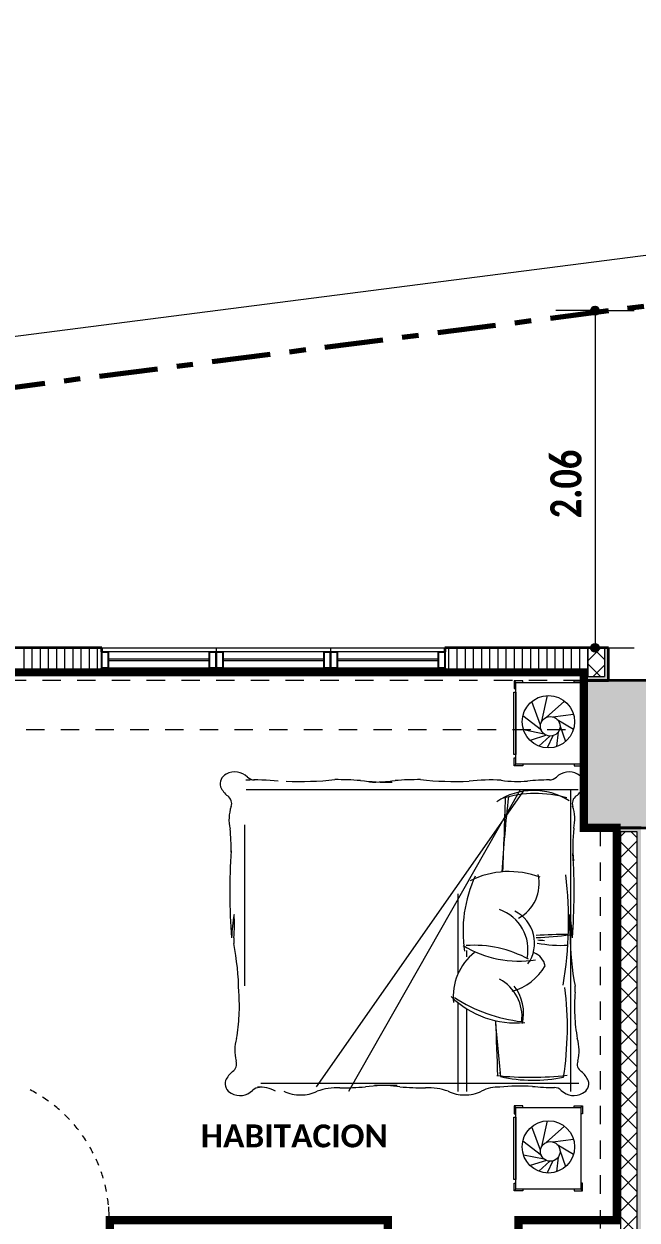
# Model space of a CAD drawing. Header units: metres. Extents: x -144 to 1000, y -717 to 29.
# Drawn here: x 646.03 to 649.78, y -551.66 to -544.35 of the extents above; entities that cross this region are included whole.
import ezdxf

# ---------------------------------------------------------------- set-up
doc = ezdxf.new("R2010")
doc.units = ezdxf.units.M
doc.linetypes.add('basculante modificado', pattern=[0.18, 0.1125, -0.0675])
doc.linetypes.add('Dash Dot 3_16_', pattern=[0.595313, 0.357187, -0.119063, 0, -0.119063])
doc.layers.get('0').update_dxf_attribs({"color": 1})
doc.layers.add('00-MEDICION', color=30, linetype='Continuous')
for name, color, linetype, lineweight in [('A-ANNO-DIMS', 1, 'Continuous', 9), ('A-DETL', 1, 'Continuous', 9), ('A-DETL-GENF', 1, 'Continuous', 9), ('A-DOOR', 1, 'Continuous', 9), ('A-GLAZ', 1, 'Continuous', 9), ('A-WALL', 4, 'Continuous', 9), ('G-ANNO-TEXT', 2, 'Continuous', 9), ('I-FURN', 2, 'Continuous', 9), ('S-COLS', 7, 'Continuous', 9)]:
    doc.layers.add(name, color=color, linetype=linetype, lineweight=lineweight)
doc.layers.add('A-WALL-PATT', color=7, linetype='Continuous', lineweight=35, true_color=0x9c9c9c)
doc.styles.add('Calibri_B', font='calibrib.ttf', dxfattribs={"height": 0.165})
doc.styles.add('Calibri_B_7', font='calibrib.ttf', dxfattribs={"width": 0.8, "height": 0.18})

# ---------------------------------------------------------------- blocks, each defined once
blk = doc.blocks.new('A')
at = {"layer": 'A-WALL-PATT', "lineweight": 5, "true_color": 0x747474}
blk.add_hatch(color=8, dxfattribs=at).paths.add_polyline_path([(648.551, -487.5986), (648.551, -487.3986), (648.526, -487.3986), (648.526, -487.5986)])
at = {"layer": 'A-WALL-PATT', "true_color": 0x747474}
blk.add_hatch(color=8, dxfattribs=at).paths.add_polyline_path([(648.476, -487.5986), (648.526, -487.5986), (648.526, -487.5736), (648.426, -487.5736), (648.426, -487.5486), (648.401, -487.5486), (648.401, -487.5986), (648.426, -487.5986)])
at = {"layer": 'A-WALL-PATT', "lineweight": 5, "true_color": 0x747474}
h = blk.add_hatch(color=8, dxfattribs=at)
h.paths.add_polyline_path([(648.626, -494.9486), (648.626, -493.4986), (648.601, -493.4986), (648.601, -494.9486)])
h.paths.add_polyline_path([(648.6045, -493.3486), (648.626, -493.3486), (648.626, -491.0486), (648.6013, -491.0486), (648.6013, -493.3486)])
h.paths.add_polyline_path([(648.626, -490.8986), (648.626, -488.4986), (648.601, -488.4986), (648.601, -490.8986), (648.624, -490.8986)])
at = {"layer": 'A-WALL-PATT', "true_color": 0x747474}
h = blk.add_hatch(color=8, dxfattribs=at)
h.paths.add_polyline_path([(648.751, -494.9486), (648.751, -492.9986), (648.726, -492.9986), (648.726, -494.9486)])
h.paths.add_polyline_path([(648.751, -492.8486), (648.751, -488.4986), (648.626, -488.4986), (648.626, -488.5236), (648.726, -488.5236), (648.726, -492.8486)])
at = {"layer": 'S-COLS', "true_color": 0x5b5b5b}
h = blk.add_hatch(color=251, dxfattribs=at)
h.paths.add_polyline_path([(659.0008, -507.3486), (659.0008, -506.4486), (658.5008, -506.4486), (658.5008, -507.3486), (658.91, -507.3486)])
h.paths.add_polyline_path([(640.762, -507.3486), (641.201, -507.3486), (641.201, -506.4486), (640.701, -506.4486), (640.701, -507.3486), (640.7571, -507.3486)])
h.paths.add_polyline_path([(648.401, -507.3485), (648.901, -507.3485), (648.901, -506.4485), (648.401, -506.4485), (648.401, -507.2508)])
h.paths.add_polyline_path([(648.401, -499.6485), (648.901, -499.6485), (648.901, -498.7485), (648.401, -498.7485), (648.401, -499.4985)])
h.paths.add_polyline_path([(644.6008, -499.6485), (646.601, -499.6485), (646.6006, -499.1486), (644.9008, -499.1486), (644.9008, -496.9986), (646.6011, -496.9986), (646.6006, -496.4986), (644.6008, -496.4986), (644.6008, -499.5013)])
h.paths.add_polyline_path([(641.201, -499.6485), (641.201, -498.9486), (640.701, -498.9486), (640.701, -499.6485), (640.9884, -499.6485)])
h.paths.add_polyline_path([(655.2011, -499.6485), (655.2011, -496.4985), (654.7011, -496.4985), (654.7011, -499.6485), (655.112, -499.6485)])
h.paths.add_polyline_path([(659.0011, -499.6485), (659.0011, -498.9486), (658.6011, -498.9486), (658.6011, -499.6485)])
h.paths.add_polyline_path([(648.4011, -497.3986), (648.9011, -497.3986), (648.9011, -496.4986), (648.4011, -496.4986), (648.4011, -496.5279)])
h.paths.add_polyline_path([(641.2008, -497.1986), (641.2008, -496.4975), (640.7008, -496.4986), (640.7008, -497.1986), (640.9884, -497.1986)])
h.paths.add_polyline_path([(659.0011, -497.1986), (659.0011, -496.4975), (658.6011, -496.4975), (658.6011, -497.1986), (658.8767, -497.1986)])
h.paths.add_polyline_path([(658.501, -488.4986), (659.001, -488.4986), (659.001, -487.5986), (658.501, -487.5986), (658.501, -487.7238)])
h.paths.add_polyline_path([(648.476, -488.4986), (648.901, -488.4986), (648.901, -487.5986), (648.401, -487.5986), (648.401, -488.4986)])
h.paths.add_polyline_path([(641.801, -487.8986), (641.801, -487.3986), (640.901, -487.3986), (640.901, -487.8986), (641.6261, -487.8986)])
at = {"layer": 'A-ANNO-DIMS', "color": 5, "true_color": 0x0000ff}
blk.add_line((639.8814, -486.1415), (661.3568, -483.3777), dxfattribs=at)
at = {"layer": 'A-DETL', "color": 7, "linetype": 'Dash Dot 3_16_', "lineweight": 70}
blk.add_line((639.9207, -486.447), (661.3961, -483.6833), dxfattribs=at)
at = {"layer": 'A-DETL', "color": 253, "true_color": 0xb6b6b6}
blk.add_line((648.551, -485.3364), (648.451, -485.3364), dxfattribs=at)
at = {"layer": 'A-DETL', "color": 7, "linetype": 'basculante modificado'}
for p, q in [((648.3883, -487.5986), (641.801, -487.5986)), ((641.801, -487.8986), (648.3883, -487.8986)), ((648.501, -488.4986), (648.501, -496.4975))]:
    blk.add_line(p, q, dxfattribs=at)
at = {"layer": 'A-DETL-GENF', "lineweight": 25}
for p, q in [((645.451, -487.4236), (645.491, -487.4236)), ((645.451, -487.5236), (645.451, -487.4236)), ((645.491, -487.4236), (645.491, -487.5236)), ((646.111, -487.4236), (646.151, -487.4236)), ((646.111, -487.5236), (646.111, -487.4236)), ((646.151, -487.4236), (646.191, -487.4236)), ((646.151, -487.5236), (646.151, -487.4236)), ((646.151, -487.4236), (646.151, -487.5236)), ((646.191, -487.4236), (646.191, -487.5236)), ((646.811, -487.4236), (646.851, -487.4236)), ((646.811, -487.5236), (646.811, -487.4236)), ((646.851, -487.4236), (646.851, -487.5236)), ((646.851, -487.4236), (646.891, -487.4236)), ((646.851, -487.5236), (646.851, -487.4236)), ((646.891, -487.4236), (646.891, -487.5236)), ((647.511, -487.4236), (647.551, -487.4236)), ((647.511, -487.5236), (647.511, -487.4236)), ((647.551, -487.4236), (647.551, -487.5236)), ((645.491, -487.5236), (645.451, -487.5236)), ((646.151, -487.5236), (646.111, -487.5236)), ((646.191, -487.5236), (646.151, -487.5236)), ((646.851, -487.5236), (646.811, -487.5236)), ((646.891, -487.5236), (646.851, -487.5236)), ((647.551, -487.5236), (647.511, -487.5236))]:
    blk.add_line(p, q, dxfattribs=at)
at = {"layer": 'A-DETL-GENF'}
for p, q in [((646.111, -487.4236), (645.491, -487.4236)), ((646.811, -487.4236), (646.191, -487.4236)), ((647.511, -487.4236), (646.891, -487.4236)), ((646.111, -487.4686), (645.491, -487.4686)), ((646.111, -487.4786), (645.491, -487.4786)), ((646.811, -487.4686), (646.191, -487.4686)), ((646.811, -487.4786), (646.191, -487.4786)), ((647.511, -487.4686), (646.891, -487.4686)), ((647.511, -487.4786), (646.891, -487.4786)), ((646.111, -487.5236), (645.491, -487.5236)), ((646.811, -487.5236), (646.191, -487.5236)), ((647.511, -487.5236), (646.891, -487.5236))]:
    blk.add_line(p, q, dxfattribs=at)
at = {"layer": 'A-DOOR'}
for start, end in [(59.83778, 62.63398), (54.28783, 57.05593), (48.79027, 51.53284), (43.33952, 46.05941), (37.92952, 40.62982), (32.55381, 35.2378), (27.20557, 29.87669), (21.8777, 24.53954), (16.56293, 19.21914), (11.25383, 13.90814), (5.94294, 8.59908), (0, 5.13979)]:
    blk.add_arc((644.6026, -490.8965), 0.8947, start, end, dxfattribs=at)
at = {"layer": 'A-GLAZ'}
for p, q in [((645.451, -487.5236), (645.451, -487.4236)), ((646.151, -487.4236), (645.451, -487.4236)), ((646.151, -487.3986), (646.151, -487.5486)), ((646.151, -487.5236), (646.151, -487.4236)), ((646.851, -487.4236), (646.151, -487.4236)), ((646.151, -487.5236), (646.151, -487.4236)), ((646.851, -487.3986), (646.851, -487.5486)), ((646.851, -487.5236), (646.851, -487.4236)), ((646.851, -487.5236), (646.851, -487.4236)), ((647.551, -487.4236), (646.851, -487.4236)), ((647.551, -487.5236), (647.551, -487.4236)), ((645.451, -487.5236), (646.151, -487.5236)), ((646.151, -487.5236), (646.851, -487.5236)), ((646.851, -487.5236), (647.551, -487.5236))]:
    blk.add_line(p, q, dxfattribs=at)
at = {"layer": 'A-WALL', "lineweight": 35}
for p, q in [((645.451, -487.3986), (644.451, -487.3986)), ((645.451, -487.4236), (645.451, -487.3986)), ((648.551, -487.3986), (647.551, -487.3986)), ((647.551, -487.3986), (647.551, -487.4236)), ((648.551, -487.5986), (648.551, -487.3986)), ((644.601, -487.5486), (645.451, -487.5486)), ((645.451, -487.5486), (645.451, -487.5236)), ((647.551, -487.5236), (647.551, -487.5486)), ((647.551, -487.5486), (648.401, -487.5486)), ((648.401, -487.5486), (648.401, -487.5986)), ((648.401, -487.5986), (648.551, -487.5986)), ((648.601, -488.4986), (648.601, -490.8986)), ((648.751, -488.4986), (648.601, -488.4986))]:
    blk.add_line(p, q, dxfattribs=at)
at = {"layer": 'A-WALL'}
for p, q in [((645.451, -487.3986), (647.551, -487.3986)), ((648.426, -487.3986), (648.426, -487.5736)), ((648.526, -487.3986), (648.526, -487.5736)), ((647.551, -487.5486), (645.451, -487.5486)), ((648.401, -487.5486), (648.426, -487.5486)), ((648.426, -487.5736), (648.526, -487.5736)), ((648.626, -494.9736), (648.626, -488.5236)), ((648.726, -488.5236), (648.626, -488.5236)), ((648.726, -494.9736), (648.726, -488.5236))]:
    blk.add_line(p, q, dxfattribs=at)
at = {"layer": 'A-WALL-PATT', "color": 8, "lineweight": 5, "true_color": 0x727272}
for p, q in [((644.9756, -487.5486), (644.9756, -487.3986)), ((645.0256, -487.5486), (645.0256, -487.3986)), ((645.0756, -487.5486), (645.0756, -487.3986)), ((645.1256, -487.5486), (645.1256, -487.3986)), ((645.1756, -487.5486), (645.1756, -487.3986)), ((645.2256, -487.5486), (645.2256, -487.3986)), ((645.2756, -487.5486), (645.2756, -487.3986)), ((645.3256, -487.5486), (645.3256, -487.3986)), ((645.3756, -487.5486), (645.3756, -487.3986)), ((645.4256, -487.5486), (645.4256, -487.3986)), ((647.5756, -487.5486), (647.5756, -487.3986)), ((647.6256, -487.5486), (647.6256, -487.3986)), ((647.6756, -487.5486), (647.6756, -487.3986)), ((647.7256, -487.5486), (647.7256, -487.3986)), ((647.7756, -487.5486), (647.7756, -487.3986)), ((647.8256, -487.5486), (647.8256, -487.3986)), ((647.8756, -487.5486), (647.8756, -487.3986)), ((647.9256, -487.5486), (647.9256, -487.3986)), ((647.9756, -487.5486), (647.9756, -487.3986)), ((648.0256, -487.5486), (648.0256, -487.3986)), ((648.0756, -487.5486), (648.0756, -487.3986)), ((648.1256, -487.5486), (648.1256, -487.3986)), ((648.1756, -487.5486), (648.1756, -487.3986)), ((648.2256, -487.5486), (648.2256, -487.3986)), ((648.2756, -487.5486), (648.2756, -487.3986)), ((648.3256, -487.5486), (648.3256, -487.3986)), ((648.3756, -487.5486), (648.3756, -487.3986)), ((648.4256, -487.5486), (648.4256, -487.3986))]:
    blk.add_line(p, q, dxfattribs=at)
at = {"layer": 'A-WALL-PATT', "color": 1, "lineweight": 5, "true_color": 0xff0000}
for p, q in [((648.426, -487.4775), (648.505, -487.3986)), ((648.526, -487.4691), (648.4555, -487.3986)), ((648.5032, -487.5736), (648.426, -487.4963)), ((648.4573, -487.5736), (648.526, -487.5048)), ((648.626, -488.5503), (648.6528, -488.5236)), ((648.726, -488.56), (648.6896, -488.5236)), ((648.626, -488.6776), (648.726, -488.5776)), ((648.726, -488.6873), (648.626, -488.5873)), ((648.626, -488.8049), (648.726, -488.7049)), ((648.726, -488.8146), (648.626, -488.7146)), ((648.626, -488.9322), (648.726, -488.8322)), ((648.726, -488.9419), (648.626, -488.8419)), ((648.626, -489.0594), (648.726, -488.9594)), ((648.726, -489.0691), (648.626, -488.9691)), ((648.626, -489.1867), (648.726, -489.0867)), ((648.726, -489.1964), (648.626, -489.0964)), ((648.626, -489.314), (648.726, -489.214)), ((648.726, -489.3237), (648.626, -489.2237)), ((648.626, -489.4413), (648.726, -489.3413)), ((648.726, -489.451), (648.626, -489.351)), ((648.626, -489.5686), (648.726, -489.4686)), ((648.726, -489.5783), (648.626, -489.4783)), ((648.626, -489.6958), (648.726, -489.5958)), ((648.726, -489.7055), (648.626, -489.6055)), ((648.626, -489.8231), (648.726, -489.7231)), ((648.726, -489.8328), (648.626, -489.7328)), ((648.626, -489.9504), (648.726, -489.8504)), ((648.726, -489.9601), (648.626, -489.8601)), ((648.626, -490.0777), (648.726, -489.9777)), ((648.726, -490.0874), (648.626, -489.9874)), ((648.626, -490.205), (648.726, -490.105)), ((648.726, -490.2147), (648.626, -490.1147)), ((648.626, -490.3322), (648.726, -490.2322)), ((648.726, -490.3419), (648.626, -490.2419)), ((648.626, -490.4595), (648.726, -490.3595)), ((648.726, -490.4692), (648.626, -490.3692)), ((648.626, -490.5868), (648.726, -490.4868)), ((648.726, -490.5965), (648.626, -490.4965)), ((648.626, -490.7141), (648.726, -490.6141)), ((648.726, -490.7238), (648.626, -490.6238)), ((648.626, -490.8414), (648.726, -490.7414)), ((648.726, -490.851), (648.626, -490.751)), ((648.626, -490.9686), (648.726, -490.8686)), ((648.726, -490.9783), (648.626, -490.8783))]:
    blk.add_line(p, q, dxfattribs=at)
at = {"layer": 'I-FURN'}
for p, q in [((647.9741, -487.5996), (647.9741, -487.6473)), ((648.0265, -487.5996), (647.9741, -487.5996)), ((647.9851, -487.6096), (647.9741, -487.5996)), ((647.9741, -487.6473), (647.9851, -487.6473)), ((647.9851, -488.1096), (647.9851, -487.6096)), ((647.9851, -487.6096), (648.3822, -487.6096)), ((648.0265, -487.6096), (648.0265, -487.5996)), ((648.3407, -487.5996), (648.3931, -487.5996)), ((648.3407, -487.6096), (648.3407, -487.5996)), ((648.3931, -487.5996), (648.3822, -487.6096)), ((648.3822, -487.6096), (648.3822, -488.1096)), ((648.3931, -487.6473), (648.3822, -487.6473)), ((648.3931, -487.5996), (648.3931, -487.6473)), ((647.9723, -487.6685), (647.9851, -487.6685)), ((647.9723, -488.0507), (647.9723, -487.6685)), ((647.9851, -487.6685), (647.9851, -488.0507)), ((648.1433, -487.8476), (648.1787, -487.69)), ((648.1693, -487.8238), (648.2829, -487.7244)), ((648.1354, -487.8706), (648.0817, -487.7268)), ((648.1415, -487.9026), (648.0277, -487.815)), ((648.2102, -487.82), (648.3368, -487.8031)), ((648.2378, -487.836), (648.3374, -487.895)), ((648.1582, -487.9255), (648.0318, -487.9001)), ((648.1716, -487.9333), (648.0719, -487.9644)), ((648.1928, -487.938), (648.1251, -487.9992)), ((648.2119, -487.9356), (648.1764, -488.0099)), ((648.244, -487.9127), (648.2334, -488.0022)), ((648.2546, -487.8713), (648.2894, -487.9703)), ((647.9851, -488.0507), (647.9723, -488.0507)), ((647.9741, -488.0719), (647.9851, -488.0719)), ((647.9741, -488.1195), (647.9741, -488.0719)), ((648.3931, -488.0719), (648.3822, -488.0719)), ((648.3931, -488.1195), (648.3931, -488.0719)), ((647.9741, -488.1195), (647.9851, -488.1096)), ((648.0265, -488.1195), (647.9741, -488.1195)), ((648.3822, -488.1096), (647.9851, -488.1096)), ((648.0265, -488.1096), (648.0265, -488.1195)), ((648.3407, -488.1096), (648.3407, -488.1195)), ((648.3407, -488.1195), (648.3931, -488.1195)), ((648.3931, -488.1195), (648.3822, -488.1096)), ((648.3651, -488.2668), (646.3353, -488.2668)), ((648.0357, -488.2668), (646.7631, -490.0837)), ((648.0104, -488.2668), (646.9601, -490.1105)), ((648.3189, -488.2668), (648.3189, -489.9816)), ((646.3235, -488.4816), (646.3235, -489.4657)), ((647.63, -488.9032), (647.63, -489.3933)), ((647.683, -489.2487), (647.683, -489.2873)), ((648.3189, -489.4657), (648.3189, -490.1105)), ((647.63, -489.5675), (647.63, -490.1105)), ((647.683, -489.6053), (647.683, -490.1105)), ((648.3701, -490.0618), (646.4241, -490.0618)), ((647.9741, -490.1993), (647.9741, -490.247)), ((648.0265, -490.1993), (647.9741, -490.1993)), ((647.9741, -490.1993), (647.9851, -490.2093)), ((647.9851, -490.7093), (647.9851, -490.2093)), ((647.9851, -490.2093), (648.3822, -490.2093)), ((648.0265, -490.2093), (648.0265, -490.1993)), ((648.3407, -490.1993), (648.3931, -490.1993)), ((648.3407, -490.2093), (648.3407, -490.1993)), ((648.3931, -490.1993), (648.3822, -490.2093)), ((648.3822, -490.2093), (648.3822, -490.7093)), ((648.3931, -490.1993), (648.3931, -490.247)), ((647.9723, -490.2682), (647.9851, -490.2682)), ((647.9723, -490.6504), (647.9723, -490.2682)), ((647.9741, -490.247), (647.9851, -490.247)), ((647.9851, -490.2682), (647.9851, -490.6504)), ((648.3931, -490.247), (648.3822, -490.247)), ((648.1354, -490.4703), (648.0817, -490.3265)), ((648.1433, -490.4473), (648.1787, -490.2897)), ((648.1693, -490.4235), (648.2829, -490.3241)), ((648.1415, -490.5023), (648.0277, -490.4147)), ((648.2102, -490.4197), (648.3368, -490.4028)), ((648.1582, -490.5252), (648.0318, -490.4998)), ((648.2378, -490.4357), (648.3374, -490.4947)), ((648.2546, -490.471), (648.2894, -490.57)), ((648.1716, -490.533), (648.0719, -490.5641)), ((648.1928, -490.5377), (648.1251, -490.5989)), ((648.2119, -490.5353), (648.1764, -490.6096)), ((648.244, -490.5124), (648.2334, -490.6019)), ((647.9851, -490.6504), (647.9723, -490.6504)), ((647.9741, -490.6716), (647.9851, -490.6716)), ((647.9741, -490.7192), (647.9741, -490.6716)), ((647.9741, -490.7192), (647.9851, -490.7093)), ((648.0265, -490.7192), (647.9741, -490.7192)), ((648.3822, -490.7093), (647.9851, -490.7093)), ((648.0265, -490.7093), (648.0265, -490.7192)), ((648.3407, -490.7093), (648.3407, -490.7192)), ((648.3407, -490.7192), (648.3931, -490.7192)), ((648.3931, -490.6716), (648.3822, -490.6716)), ((648.3931, -490.7192), (648.3822, -490.7093)), ((648.3931, -490.7192), (648.3931, -490.6716))]:
    blk.add_line(p, q, dxfattribs=at)
for centre, radius in [((648.1838, -487.85), 0.16), ((648.195, -487.878), 0.06), ((648.1838, -490.4497), 0.16), ((648.195, -490.4777), 0.06)]:
    blk.add_circle(centre, radius, dxfattribs=at)
for centre, radius, start, end in [((646.2662, -488.2678), 0.1105, 45.78413, 118.72126), ((648.3095, -488.2678), 0.1105, 61.27874, 134.21587), ((646.2399, -488.2294), 0.0644, 114.65516, 197.05817), ((646.4007, -489.2979), 1.0916, 83.20909, 93.5535), ((646.3846, -488.149), 0.0572, 223.7565, 271.4444), ((646.6629, -486.2338), 1.9819, 267.59874, 276.20107), ((646.8666, -490.5778), 2.3738, 85.96877, 89.74947), ((647.1921, -486.8533), 1.3659, 263.33019, 271.54247), ((647.1183, -487.3414), 0.8777, 268.07696, 278.32269), ((647.4122, -490.5778), 2.3738, 90.25053, 94.03123), ((647.6159, -486.2338), 1.9819, 263.79893, 272.40126), ((647.8281, -489.2979), 1.0916, 86.4465, 96.79091), ((647.9989, -487.4399), 0.7754, 262.35214, 274.18592), ((648.1887, -489.4738), 1.2676, 89.95925, 96.03219), ((648.1911, -488.149), 0.0572, 268.5556, 316.2435), ((648.3357, -488.2294), 0.0644, 342.94183, 65.34484), ((646.3105, -488.1903), 0.1443, 203.70607, 231.95597), ((646.1902, -488.3502), 0.0559, 340.23108, 55.86441), ((648.0935, -488.6761), 0.4055, 57.50996, 123.83359), ((658.9305, -489.509), 11.0568, 173.77157, 176.15878), ((648.1051, -488.9796), 0.6905, 73.92635, 107.14087), ((648.3855, -488.3502), 0.0559, 124.13559, 199.76892), ((648.2652, -488.1903), 0.1443, 308.04403, 336.29393), ((646.4757, -488.449), 0.2462, 161.05877, 193.24084), ((583.5566, -486.2398), 64.3987, 357.750331, 358.154377), ((648.0991, -488.447), 0.2462, 347.09159, 19.27366), ((645.2694, -488.6175), 0.9731, 358.26761, 6.61576), ((649.3063, -488.6085), 0.9731, 173.71667, 185.48944), ((649.9174, -488.8876), 3.683, 176.1316, 184.42669), ((644.6582, -488.8876), 3.683, 355.57331, 3.62144), ((648.4472, -489.1294), 0.7857, 154.78094, 189.06058), ((647.9441, -489.3012), 0.5349, 69.30257, 116.50263), ((647.8891, -488.8409), 0.2382, 297.70417, 13.49027), ((645.9864, -489.0706), 2.3207, 350.32849, 7.01405), ((647.2603, -489.2101), 1.0156, 169.66849, 177.83986), ((645.2887, -489.086), 0.9742, 354.95264, 3.41649), ((647.7996, -489.2437), 0.2591, 348.04126, 70.83423), ((647.8824, -489.2033), 0.2171, 324.16706, 63.84213), ((649.2869, -489.086), 0.9742, 176.58351, 183.91076), ((647.3154, -489.2101), 1.0156, 2.16014, 10.33151), ((647.1064, -489.1972), 0.8477, 178.27578, 180.6397), ((648.0832, -487.5997), 1.57, 270.94472, 278.54278), ((648.3093, -492.1895), 3.0385, 90.10628, 93.77618), ((648.0982, -489.9541), 0.7676, 85.37462, 88.38757), ((649.9941, -489.1473), 1.6778, 180.16984, 191.02251), ((644.612, -489.5275), 1.6778, 0.83463, 11.02251), ((648.001, -488.6625), 0.6518, 238.65419, 279.19769), ((647.7297, -489.905), 0.6879, 61.04555, 94.14969), ((648.2614, -488.4397), 0.778, 259.16666, 273.12297), ((647.9492, -489.5326), 0.3482, 128.72781, 185.68132), ((648.0545, -489.3667), 0.1121, 12.1757, 68.32069), ((647.8731, -489.1731), 0.3369, 285.40176, 329.7122), ((647.7628, -489.6529), 0.2596, 353.11263, 62.00006), ((647.7635, -489.6327), 0.2687, 346.32965, 38.08121), ((646.3421, -489.7195), 1.9579, 351.06688, 7.16093), ((647.4997, -489.4775), 0.8477, 358.27578, 0.6397), ((645.3192, -489.5888), 0.9742, 356.58351, 5.04736), ((647.9821, -489.13), 0.5616, 225.52687, 275.81296), ((648.1336, -488.7167), 0.9739, 237.38037, 263.33535), ((649.3174, -489.5888), 0.9742, 174.95264, 183.41649), ((645.3192, -489.6093), 0.9731, 349.4443, 357.79245), ((658.8828, -488.8208), 11.0568, 184.44649, 186.22843), ((583.509, -492.0899), 64.3987, 1.845623, 2.145819), ((649.3173, -489.6093), 0.9731, 182.20755, 190.5557), ((646.511, -489.8603), 0.2462, 162.81922, 195.00129), ((648.1255, -489.8603), 0.2462, 344.99871, 17.18078), ((646.3409, -490.1029), 0.1443, 128.04403, 156.29393), ((646.2206, -489.9429), 0.0559, 304.13559, 19.76892), ((649.4886, -489.7289), 1.6237, 189.32918, 190.34064), ((648.4159, -489.9429), 0.0559, 160.23108, 235.86441), ((648.2956, -490.1029), 0.1443, 23.70607, 51.95597), ((646.2704, -490.0637), 0.0644, 162.94183, 245.34484), ((648.0728, -488.029), 1.9954, 264.09351, 276.47074), ((648.0911, -489.1328), 0.9098, 257.31751, 281.74345), ((648.3662, -490.0637), 0.0644, 294.65516, 17.05817), ((646.2966, -490.0254), 0.1105, 241.27874, 314.21587), ((646.415, -490.1442), 0.0572, 88.5556, 136.2435), ((646.4143, -490.3028), 0.2183, 62.54235, 92.84385), ((646.6614, -489.9125), 0.219, 243.87238, 272.03684), ((646.6785, -489.9312), 0.2003, 267.35084, 296.95302), ((646.8923, -490.4594), 0.3706, 87.67199, 109.39365), ((646.897, -487.7153), 2.3738, 270.25053, 274.03123), ((647.2225, -491.4399), 1.3659, 88.45753, 96.66981), ((647.1488, -490.9517), 0.8777, 81.67731, 91.92304), ((647.4427, -487.7153), 2.3738, 265.96877, 269.74947), ((647.4474, -490.4594), 0.3706, 70.60635, 92.32801), ((647.6612, -489.9312), 0.2003, 243.04698, 272.64916), ((647.6783, -489.9125), 0.219, 267.96316, 296.12762), ((647.8754, -490.3028), 0.2183, 87.15615, 117.45765), ((648.0152, -491.2881), 1.2103, 86.64954, 96.11997), ((648.2192, -488.8193), 1.2676, 263.96781, 270.04075), ((648.2215, -490.1442), 0.0572, 43.7565, 91.4444), ((648.3399, -490.0254), 0.1105, 225.78413, 298.72126)]:
    blk.add_arc(centre, radius, start, end, dxfattribs=at)
at = {"layer": 'S-COLS', "lineweight": 35}
for p, q in [((648.901, -487.5986), (648.401, -487.5986)), ((648.401, -487.5986), (648.401, -488.4986)), ((648.401, -488.4986), (648.901, -488.4986))]:
    blk.add_line(p, q, dxfattribs=at)
at = {"layer": 'G-ANNO-TEXT', "style": 'Calibri_B'}
blk.add_text('HABITACION', height=0.14, dxfattribs=at).set_placement((646.0573, -490.4528))
blk = doc.blocks.new('OOOO')
at = {"layer": 'A-ANNO-DIMS', "lineweight": 25, "true_color": 0x0000ff}
h = blk.add_hatch(color=5, dxfattribs=at)
edge = h.paths.add_edge_path()
edge.add_arc((604.054, -489.5624), 0.025, 0, 360)
h = blk.add_hatch(color=5, dxfattribs=at)
edge = h.paths.add_edge_path()
edge.add_arc((604.054, -491.6246), 0.025, 0, 360)
at = {"layer": 'A-ANNO-DIMS', "color": 5, "true_color": 0x0000ff}
for p, q in [((604.054, -489.5624), (603.814, -489.5624)), ((604.054, -489.5624), (604.054, -491.6246)), ((604.054, -489.5624), (604.294, -489.5624)), ((604.054, -491.6246), (603.814, -491.6246)), ((604.054, -491.6246), (604.294, -491.6246))]:
    blk.add_line(p, q, dxfattribs=at)
at = {"layer": 'A-ANNO-DIMS', "color": 5, "lineweight": 25, "true_color": 0x0000ff}
for centre in [(604.054, -489.5624), (604.054, -491.6246)]:
    blk.add_circle(centre, 0.025, dxfattribs=at)
at = {"layer": 'A-DETL', "color": 253, "true_color": 0xb6b6b6}
blk.add_line((604.136, -489.5624), (604.036, -489.5624), dxfattribs=at)
at = {"layer": 'A-ANNO-DIMS', "color": 5, "true_color": 0x0000ff, "insert": (603.7806, -490.8318), "char_height": 0.19, "width": 0.572076, "attachment_point": 1, "rotation": 90, "line_spacing_factor": 1.158048, "style": 'Calibri_B_7'}
blk.add_mtext('2.06', dxfattribs=at)

msp = doc.modelspace()

# ---------------------------------------------------------------- linework, layer by layer
at = {"layer": '00-MEDICION', "const_width": 0.05}
for points in [[(645.6544, -551.814), (645.6544, -548.314), (649.4544, -548.314), (649.4544, -549.264), (649.6544, -549.264), (649.6544, -551.664), (649.0546, -551.664), (649.0546, -551.814)], [(648.2546, -554.114), (648.2546, -551.664), (646.5544, -551.664), (646.5544, -551.814)]]:
    msp.add_lwpolyline(points, dxfattribs=at)

# ---------------------------------------------------------------- block references
at = {"color": 3}
for name, p in [('A', (1.0534, -60.7655)), ('OOOO', (45.4684, -56.5395))]:
    msp.add_blockref(name, p, dxfattribs=at)

doc.saveas('drawing.dxf')
